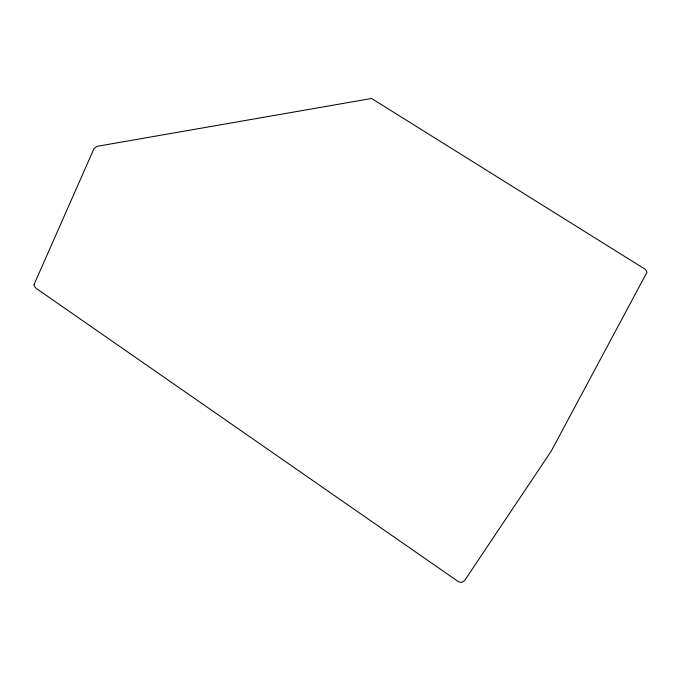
<?xml version="1.0" encoding="UTF-8"?>
<svg xmlns="http://www.w3.org/2000/svg" width="681" height="681" viewBox="0 0 681 681"><rect width="100%" height="100%" fill="white"/><g stroke="black" fill="none" stroke-linecap="round" stroke-linejoin="round"><path stroke-width="1.02" d="M34.101 284.437L34.203 286.003L35.991 288.267L458.449 581.71L461.463 582.519L464.595 580.535L551.159 451.256L646.95 272.34L645.699 269.591L371.554 98.481L96.804 146.381L93.969 148.679L34.101 284.437"/></g></svg>
